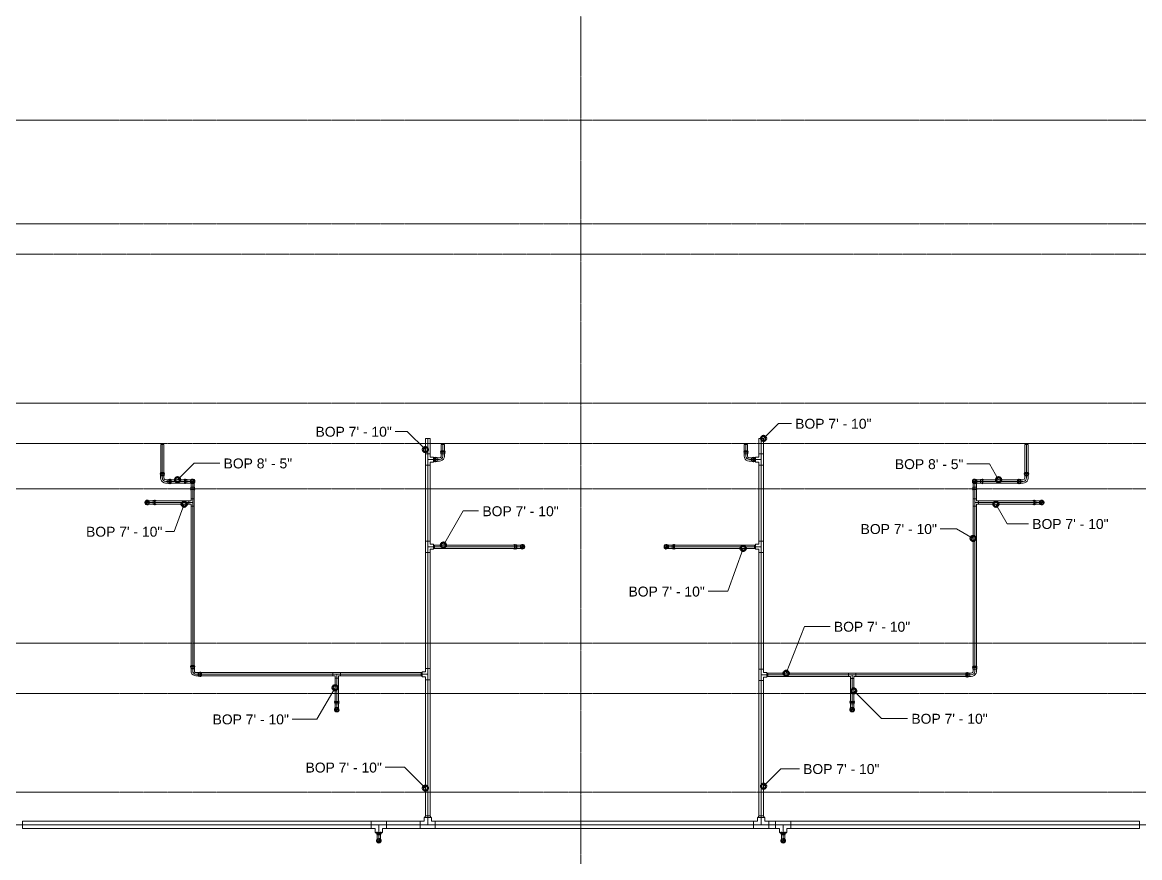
# Model space of a CAD drawing. Header units: inches. Extents: x -3679 to 241, y -496 to 1784.
# Drawn here: x -1233 to -791, y 313 to 643.7 of the extents above; entities that cross this region are included whole.
import ezdxf

# ---------------------------------------------------------------- set-up
doc = ezdxf.new("R2010")
doc.units = ezdxf.units.IN
doc.header["$MEASUREMENT"] = 0
doc.linetypes.add('Grid Line', pattern=[0.875, 0.5, -0.125, 0.125, -0.125])
for name, color, linetype, lineweight in [('G-ANNO-DIMS', 251, 'Continuous', 9), ('P-PIPE', 1, 'Continuous', 9), ('P-PIPE-CNTR', 1, 'Continuous', 9), ('S-GRID', 8, 'Continuous', 9)]:
    doc.layers.add(name, color=color, linetype=linetype, lineweight=lineweight)
doc.styles.add('Arial', font='arial.ttf', dxfattribs={"height": 3.934132})

# ---------------------------------------------------------------- blocks, each defined once
blk = doc.blocks.new('Victaulic-VicPress316-Elbow 90-45deg Style P568_P571 - Standard-V1-FOURTH LEVEL')
at = {"layer": 'P-PIPE'}
for p, q in [((-3.18, 0.77), (-3.52, 0.77)), ((-3.52, 0.77), (-3.52, -0.77)), ((-3.52, -0.77), (-3.52, 0.77)), ((-2.22, 0.66), (-3.52, 0.66)), ((-3.52, -0.66), (-3.52, 0.66)), ((-3.52, 0.66), (-3.52, -0.66)), ((-3.18, -0.77), (-3.18, 0.77)), ((-3.18, 0.77), (-3.18, -0.77)), ((-2.44, 0.77), (-2.89, 0.77)), ((-2.89, -0.77), (-2.89, 0.77)), ((-2.89, 0.77), (-2.89, -0.77)), ((-1.39, 0.66), (-2.33, 0.66)), ((-2.33, 0), (-2.33, 0.66)), ((-2.33, 0.66), (-2.33, 0)), ((-2.22, -0.66), (-2.22, 0.66)), ((-2.22, 0.66), (-2.22, -0.66)), ((-0.77, 3.52), (-0.77, 3.18)), ((0.77, 3.52), (-0.77, 3.52)), ((-0.77, 3.52), (0.77, 3.52)), ((-0.77, 3.18), (0.77, 3.18)), ((0.77, 3.18), (-0.77, 3.18)), ((-0.77, 2.89), (-0.77, 2.44)), ((-0.77, 2.89), (0.77, 2.89)), ((0.77, 2.89), (-0.77, 2.89)), ((-0.66, 3.52), (-0.66, 2.22)), ((-0.66, 3.52), (0.66, 3.52)), ((0.66, 3.52), (-0.66, 3.52)), ((-0.66, 2.33), (-0.66, 1.39)), ((0, 2.33), (-0.66, 2.33)), ((-0.66, 2.33), (0, 2.33)), ((-0.66, 2.22), (0.66, 2.22)), ((0.66, 2.22), (-0.66, 2.22)), ((0, 2.33), (0.66, 2.33)), ((0.66, 2.33), (0, 2.33)), ((0, 1.39), (0, 2.33)), ((0.66, 2.22), (0.66, 3.52)), ((0.66, 1.39), (0.66, 2.33)), ((0.77, 3.18), (0.77, 3.52)), ((0.77, 2.44), (0.77, 2.89)), ((-3.52, -0.66), (-2.22, -0.66)), ((-3.52, -0.77), (-3.18, -0.77)), ((-2.89, -0.77), (-2.44, -0.77)), ((-2.33, 0), (-2.33, -0.66)), ((-2.33, -0.66), (-2.33, 0)), ((-1.39, 0), (-2.33, 0)), ((-2.33, -0.66), (-1.39, -0.66))]:
    blk.add_line(p, q, dxfattribs=at)
at = {"layer": 'P-PIPE', "flags": 128}
for points in [[(-3.18, 0.77), (-3.11, 0.89), (-2.98, 0.9), (-2.89, 0.79), (-2.89, 0.77)], [(-3.18, 0.77), (-3.18, 0.67), (-3.18, 0.42), (-3.18, 0.07), (-3.18, -0.3), (-3.18, -0.6), (-3.18, -0.75), (-3.18, -0.77)], [(-3.18, -0.77), (-3.18, -0.67), (-3.18, -0.42), (-3.18, -0.07), (-3.18, 0.3), (-3.18, 0.6), (-3.18, 0.75), (-3.18, 0.77)], [(-2.89, -0.77), (-2.89, -0.67), (-2.89, -0.42), (-2.89, -0.07), (-2.89, 0.3), (-2.89, 0.6), (-2.89, 0.75), (-2.89, 0.77)], [(-2.89, 0.77), (-2.89, 0.67), (-2.89, 0.42), (-2.89, 0.07), (-2.89, -0.3), (-2.89, -0.6), (-2.89, -0.75), (-2.89, -0.77)], [(-2.44, 0.77), (-2.24, 0.68), (-2.22, 0.66)], [(-0.66, 1.39), (-0.75, 1.04), (-1, 0.77), (-1.35, 0.66), (-1.39, 0.66)], [(-1.39, -0.66), (-0.78, -0.56), (-0.23, -0.29), (0.22, 0.13), (0.53, 0.67), (0.65, 1.27), (0.66, 1.39)], [(-0.77, 2.89), (-0.89, 2.96), (-0.9, 3.1), (-0.79, 3.18), (-0.77, 3.18)], [(0.77, 3.18), (0.67, 3.18), (0.42, 3.18), (0.07, 3.18), (-0.3, 3.18), (-0.6, 3.18), (-0.75, 3.18), (-0.77, 3.18)], [(-0.77, 3.18), (-0.67, 3.18), (-0.42, 3.18), (-0.07, 3.18), (0.3, 3.18), (0.6, 3.18), (0.75, 3.18), (0.77, 3.18)], [(-0.77, 2.89), (-0.67, 2.89), (-0.42, 2.89), (-0.07, 2.89), (0.3, 2.89), (0.6, 2.89), (0.75, 2.89), (0.77, 2.89)], [(0.77, 2.89), (0.67, 2.89), (0.42, 2.89), (0.07, 2.89), (-0.3, 2.89), (-0.6, 2.89), (-0.75, 2.89), (-0.77, 2.89)], [(-0.66, 2.22), (-0.77, 2.41), (-0.77, 2.44)], [(0.77, 2.44), (0.68, 2.24), (0.66, 2.22)], [(0.77, 3.18), (0.89, 3.11), (0.9, 2.98), (0.79, 2.89), (0.77, 2.89)], [(-2.89, -0.77), (-2.96, -0.89), (-3.1, -0.9), (-3.18, -0.79), (-3.18, -0.77)], [(-2.22, -0.66), (-2.41, -0.77), (-2.44, -0.77)]]:
    blk.add_lwpolyline(points, dxfattribs=at)
at = {"layer": 'P-PIPE'}
blk.add_arc((-1.39, 1.39), 1.39, 270, 0, dxfattribs=at)
blk = doc.blocks.new('Victaulic-VicPress316-Elbow 90-45deg Style P568_P571 - Standard-523083-FOURTH LEVEL')
at = {"layer": 'P-PIPE'}
for p, q in [((-3064.18, 1028.04), (-3064.52, 1028.04)), ((-3063.22, 1027.94), (-3064.52, 1027.94)), ((-3064.52, 1027.28), (-3064.52, 1027.28)), ((-3064.52, 1027.28), (-3064.52, 1027.28)), ((-3064.52, 1027.28), (-3064.52, 1027.28)), ((-3064.52, 1027.28), (-3064.52, 1027.28)), ((-3064.52, 1026.62), (-3063.22, 1026.62)), ((-3064.52, 1026.51), (-3064.18, 1026.51)), ((-3064.18, 1027.28), (-3064.18, 1027.28)), ((-3064.18, 1027.28), (-3064.18, 1027.28)), ((-3063.44, 1028.04), (-3063.89, 1028.04)), ((-3063.89, 1027.28), (-3063.89, 1027.28)), ((-3063.89, 1027.28), (-3063.89, 1027.28)), ((-3063.89, 1026.51), (-3063.44, 1026.51)), ((-3062.39, 1027.94), (-3063.33, 1027.94)), ((-3063.33, 1027.94), (-3063.33, 1027.28)), ((-3063.33, 1027.28), (-3063.33, 1027.94)), ((-3063.33, 1027.28), (-3063.33, 1026.62)), ((-3063.33, 1026.62), (-3063.33, 1027.28)), ((-3062.39, 1027.28), (-3063.33, 1027.28)), ((-3063.33, 1026.62), (-3062.39, 1026.62)), ((-3063.22, 1027.28), (-3063.22, 1027.28)), ((-3063.22, 1027.28), (-3063.22, 1027.28)), ((-3062.39, 1027.28), (-3061, 1027.28)), ((-3061, 1027.28), (-3061, 1027.28))]:
    blk.add_line(p, q, dxfattribs=at)
at = {"layer": 'P-PIPE', "flags": 128}
for points in [[(-3064.18, 1028.04), (-3064.11, 1028.17), (-3063.98, 1028.18), (-3063.89, 1028.07), (-3063.89, 1028.04)], [(-3064.18, 1028.04), (-3064.18, 1027.95), (-3064.18, 1027.7), (-3064.18, 1027.34), (-3064.18, 1027.28)], [(-3064.18, 1027.28), (-3064.18, 1027.64), (-3064.18, 1027.92), (-3064.18, 1028.04), (-3064.18, 1028.04)], [(-3064.18, 1026.51), (-3064.18, 1026.6), (-3064.18, 1026.86), (-3064.18, 1027.21), (-3064.18, 1027.28)], [(-3064.18, 1027.28), (-3064.18, 1026.91), (-3064.18, 1026.64), (-3064.18, 1026.51), (-3064.18, 1026.51)], [(-3063.89, 1026.51), (-3063.96, 1026.39), (-3064.1, 1026.38), (-3064.18, 1026.49), (-3064.18, 1026.51)], [(-3063.89, 1028.04), (-3063.89, 1027.95), (-3063.89, 1027.7), (-3063.89, 1027.34), (-3063.89, 1027.28)], [(-3063.89, 1027.28), (-3063.89, 1027.64), (-3063.89, 1027.92), (-3063.89, 1028.04), (-3063.89, 1028.04)], [(-3063.89, 1026.51), (-3063.89, 1026.6), (-3063.89, 1026.86), (-3063.89, 1027.21), (-3063.89, 1027.28)], [(-3063.89, 1027.28), (-3063.89, 1026.91), (-3063.89, 1026.64), (-3063.89, 1026.51), (-3063.89, 1026.51)], [(-3063.44, 1028.04), (-3063.24, 1027.96), (-3063.22, 1027.94)], [(-3063.22, 1026.62), (-3063.41, 1026.51), (-3063.44, 1026.51)], [(-3061, 1027.94), (-3061.09, 1027.94), (-3061.36, 1027.94), (-3061.76, 1027.94), (-3062.25, 1027.94), (-3062.39, 1027.94)], [(-3062.39, 1026.62), (-3061.89, 1026.62), (-3061.46, 1026.62), (-3061.15, 1026.62), (-3061.01, 1026.62), (-3061, 1026.62)], [(-3060.09, 1027.28), (-3060.18, 1027.68), (-3060.44, 1028), (-3060.81, 1028.17), (-3061.22, 1028.16), (-3061.58, 1027.98), (-3061.83, 1027.65), (-3061.91, 1027.28)], [(-3061.91, 1027.28), (-3061.82, 1026.88), (-3061.56, 1026.56), (-3061.19, 1026.39), (-3060.78, 1026.39), (-3060.42, 1026.58), (-3060.17, 1026.91), (-3060.09, 1027.28)], [(-3060.23, 1027.28), (-3060.33, 1027.64), (-3060.58, 1027.92), (-3060.93, 1028.04), (-3061.3, 1027.98), (-3061.6, 1027.75), (-3061.75, 1027.41), (-3061.77, 1027.28)], [(-3061.77, 1027.28), (-3061.67, 1026.91), (-3061.42, 1026.64), (-3061.07, 1026.51), (-3060.7, 1026.57), (-3060.4, 1026.8), (-3060.25, 1027.15), (-3060.23, 1027.28)]]:
    blk.add_lwpolyline(points, dxfattribs=at)
at = {"layer": 'P-PIPE'}
for radius, start, end in [(0.767, 0, 180), (0.766, 0, 180), (0.766, 0, 180), (0.766, 180, 0), (0.767, 180, 0), (0.767, 180, 0), (0.657, 0, 180), (0.657, 0, 180), (0.657, 90, 180), (0.658, 180, 0), (0.658, 180, 0), (0.657, 180, 270), (0.658, 0, 90), (0.658, 270, 0)]:
    blk.add_arc((-3061, 1027.28), radius, start, end, dxfattribs=at)
blk = doc.blocks.new('Victaulic-VicPress316-Elbow 90-45deg Style P568_P571 - Standard-V2-FOURTH LEVEL')
at = {"layer": 'P-PIPE'}
for p, q in [((-3203.81, 730.05), (-3203.81, 729.6)), ((-3203.7, 731.1), (-3203.7, 730.16)), ((-3203.7, 730.27), (-3203.7, 728.97)), ((-3203.05, 730.16), (-3203.7, 730.16)), ((-3203.7, 730.16), (-3203.05, 730.16)), ((-3203.05, 732.49), (-3203.05, 732.49)), ((-3203.05, 732.49), (-3203.05, 731.1)), ((-3203.05, 731.1), (-3203.05, 730.16)), ((-3203.05, 730.27), (-3203.05, 730.27)), ((-3203.05, 730.27), (-3203.05, 730.27)), ((-3202.39, 730.16), (-3203.05, 730.16)), ((-3203.05, 730.16), (-3202.39, 730.16)), ((-3203.05, 729.6), (-3203.05, 729.6)), ((-3203.05, 729.6), (-3203.05, 729.6)), ((-3202.39, 730.16), (-3202.39, 731.1)), ((-3202.39, 728.97), (-3202.39, 730.27)), ((-3202.28, 729.6), (-3202.28, 730.05)), ((-3203.81, 729.31), (-3203.81, 728.97)), ((-3203.05, 729.31), (-3203.05, 729.31)), ((-3203.05, 729.31), (-3203.05, 729.31)), ((-3203.05, 728.97), (-3203.05, 728.97)), ((-3203.05, 728.97), (-3203.05, 728.97)), ((-3203.05, 728.97), (-3203.05, 728.97)), ((-3203.05, 728.97), (-3203.05, 728.97)), ((-3202.28, 728.97), (-3202.28, 729.31))]:
    blk.add_line(p, q, dxfattribs=at)
at = {"layer": 'P-PIPE', "flags": 128}
for points in [[(-3203.05, 733.4), (-3203.45, 733.31), (-3203.76, 733.05), (-3203.94, 732.68), (-3203.93, 732.27), (-3203.75, 731.91), (-3203.42, 731.66), (-3203.05, 731.58)], [(-3203.81, 729.31), (-3203.93, 729.38), (-3203.94, 729.51), (-3203.83, 729.6), (-3203.81, 729.6)], [(-3203.05, 733.26), (-3203.41, 733.16), (-3203.69, 732.91), (-3203.81, 732.56), (-3203.75, 732.19), (-3203.52, 731.89), (-3203.18, 731.74), (-3203.05, 731.72)], [(-3203.81, 730.05), (-3203.72, 730.25), (-3203.7, 730.27)], [(-3203.81, 729.6), (-3203.72, 729.6), (-3203.47, 729.6), (-3203.11, 729.6), (-3203.05, 729.6)], [(-3203.05, 729.6), (-3203.41, 729.6), (-3203.69, 729.6), (-3203.81, 729.6), (-3203.81, 729.6)], [(-3203.7, 732.49), (-3203.7, 732.4), (-3203.7, 732.13), (-3203.7, 731.73), (-3203.7, 731.24), (-3203.7, 731.1)], [(-3203.05, 731.58), (-3202.65, 731.67), (-3202.33, 731.93), (-3202.15, 732.3), (-3202.16, 732.71), (-3202.35, 733.07), (-3202.67, 733.32), (-3203.05, 733.4)], [(-3203.05, 731.72), (-3202.68, 731.82), (-3202.41, 732.07), (-3202.28, 732.42), (-3202.34, 732.79), (-3202.57, 733.09), (-3202.91, 733.24), (-3203.05, 733.26)], [(-3202.28, 729.6), (-3202.37, 729.6), (-3202.62, 729.6), (-3202.98, 729.6), (-3203.05, 729.6)], [(-3203.05, 729.6), (-3202.68, 729.6), (-3202.41, 729.6), (-3202.28, 729.6), (-3202.28, 729.6)], [(-3202.39, 731.1), (-3202.39, 731.6), (-3202.39, 732.03), (-3202.39, 732.34), (-3202.39, 732.48), (-3202.39, 732.49)], [(-3202.39, 730.27), (-3202.28, 730.08), (-3202.28, 730.05)], [(-3202.28, 729.6), (-3202.16, 729.53), (-3202.15, 729.39), (-3202.26, 729.31), (-3202.28, 729.31)], [(-3203.81, 729.31), (-3203.72, 729.31), (-3203.47, 729.31), (-3203.11, 729.31), (-3203.05, 729.31)], [(-3203.05, 729.31), (-3203.41, 729.31), (-3203.69, 729.31), (-3203.81, 729.31), (-3203.81, 729.31)], [(-3202.28, 729.31), (-3202.37, 729.31), (-3202.62, 729.31), (-3202.98, 729.31), (-3203.05, 729.31)], [(-3203.05, 729.31), (-3202.68, 729.31), (-3202.41, 729.31), (-3202.28, 729.31), (-3202.28, 729.31)]]:
    blk.add_lwpolyline(points, dxfattribs=at)
at = {"layer": 'P-PIPE'}
for radius, start, end in [(0.767, 90, 270), (0.767, 90, 270), (0.767, 90, 270), (0.658, 90, 270), (0.658, 90, 270), (0.658, 90, 180), (0.658, 180, 270), (0.766, 270, 90), (0.766, 270, 90), (0.766, 270, 90), (0.658, 270, 90), (0.657, 270, 90), (0.658, 0, 90), (0.658, 270, 0)]:
    blk.add_arc((-3203.05, 732.49), radius, start, end, dxfattribs=at)
blk = doc.blocks.new('Victaulic-VicPress316-Elbow 90-45deg Style P568_P571 - Standard-V9-FOURTH LEVEL')
at = {"layer": 'P-PIPE'}
for p, q in [((-3.18, 0.77), (-3.52, 0.77)), ((-3.52, 0.77), (-3.52, -0.77)), ((-3.52, -0.77), (-3.52, 0.77)), ((-2.22, 0.66), (-3.52, 0.66)), ((-3.52, -0.66), (-3.52, 0.66)), ((-3.52, 0.66), (-3.52, -0.66)), ((-3.18, -0.77), (-3.18, 0.77)), ((-3.18, 0.77), (-3.18, -0.77)), ((-2.44, 0.77), (-2.89, 0.77)), ((-2.89, -0.77), (-2.89, 0.77)), ((-2.89, 0.77), (-2.89, -0.77)), ((-1.39, 0.66), (-2.33, 0.66)), ((-2.33, 0), (-2.33, 0.66)), ((-2.33, 0.66), (-2.33, 0)), ((-2.33, 0), (-2.33, -0.66)), ((-2.33, -0.66), (-2.33, 0)), ((-1.39, 0), (-2.33, 0)), ((-2.22, -0.66), (-2.22, 0.66)), ((-2.22, 0.66), (-2.22, -0.66)), ((-3.52, -0.66), (-2.22, -0.66)), ((-3.52, -0.77), (-3.18, -0.77)), ((-2.89, -0.77), (-2.44, -0.77)), ((-2.33, -0.66), (-1.39, -0.66)), ((-0.77, -2.44), (-0.77, -2.89)), ((0.77, -2.89), (-0.77, -2.89)), ((-0.77, -2.89), (0.77, -2.89)), ((-0.77, -3.18), (-0.77, -3.52)), ((0.77, -3.18), (-0.77, -3.18)), ((-0.77, -3.18), (0.77, -3.18)), ((-0.77, -3.52), (0.77, -3.52)), ((0.77, -3.52), (-0.77, -3.52)), ((-0.66, -1.39), (-0.66, -2.33)), ((-0.66, -2.22), (-0.66, -3.52)), ((0.66, -2.22), (-0.66, -2.22)), ((-0.66, -2.22), (0.66, -2.22)), ((0, -2.33), (-0.66, -2.33)), ((-0.66, -2.33), (0, -2.33)), ((0.66, -3.52), (-0.66, -3.52)), ((-0.66, -3.52), (0.66, -3.52)), ((0, -1.39), (0, -2.33)), ((0, -2.33), (0.66, -2.33)), ((0.66, -2.33), (0, -2.33)), ((0.66, -2.33), (0.66, -1.39)), ((0.66, -3.52), (0.66, -2.22)), ((0.77, -2.89), (0.77, -2.44)), ((0.77, -3.52), (0.77, -3.18))]:
    blk.add_line(p, q, dxfattribs=at)
at = {"layer": 'P-PIPE', "flags": 128}
for points in [[(-3.18, 0.77), (-3.11, 0.89), (-2.98, 0.9), (-2.89, 0.79), (-2.89, 0.77)], [(-3.18, 0.77), (-3.18, 0.67), (-3.18, 0.42), (-3.18, 0.07), (-3.18, -0.3), (-3.18, -0.6), (-3.18, -0.75), (-3.18, -0.77)], [(-3.18, -0.77), (-3.18, -0.67), (-3.18, -0.42), (-3.18, -0.07), (-3.18, 0.3), (-3.18, 0.6), (-3.18, 0.75), (-3.18, 0.77)], [(-2.89, -0.77), (-2.89, -0.67), (-2.89, -0.42), (-2.89, -0.07), (-2.89, 0.3), (-2.89, 0.6), (-2.89, 0.75), (-2.89, 0.77)], [(-2.89, 0.77), (-2.89, 0.67), (-2.89, 0.42), (-2.89, 0.07), (-2.89, -0.3), (-2.89, -0.6), (-2.89, -0.75), (-2.89, -0.77)], [(-2.44, 0.77), (-2.24, 0.68), (-2.22, 0.66)], [(0.66, -1.39), (0.56, -0.78), (0.29, -0.23), (-0.13, 0.22), (-0.67, 0.53), (-1.27, 0.65), (-1.39, 0.66)], [(-2.89, -0.77), (-2.96, -0.89), (-3.1, -0.9), (-3.18, -0.79), (-3.18, -0.77)], [(-2.22, -0.66), (-2.41, -0.77), (-2.44, -0.77)], [(-1.39, -0.66), (-1.04, -0.75), (-0.77, -1), (-0.66, -1.35), (-0.66, -1.39)], [(-0.77, -3.18), (-0.89, -3.11), (-0.9, -2.98), (-0.79, -2.89), (-0.77, -2.89)], [(-0.77, -2.44), (-0.68, -2.24), (-0.66, -2.22)], [(0.77, -2.89), (0.67, -2.89), (0.42, -2.89), (0.07, -2.89), (-0.3, -2.89), (-0.6, -2.89), (-0.75, -2.89), (-0.77, -2.89)], [(-0.77, -2.89), (-0.67, -2.89), (-0.42, -2.89), (-0.07, -2.89), (0.3, -2.89), (0.6, -2.89), (0.75, -2.89), (0.77, -2.89)], [(-0.77, -3.18), (-0.67, -3.18), (-0.42, -3.18), (-0.07, -3.18), (0.3, -3.18), (0.6, -3.18), (0.75, -3.18), (0.77, -3.18)], [(0.77, -3.18), (0.67, -3.18), (0.42, -3.18), (0.07, -3.18), (-0.3, -3.18), (-0.6, -3.18), (-0.75, -3.18), (-0.77, -3.18)], [(0.66, -2.22), (0.77, -2.41), (0.77, -2.44)], [(0.77, -2.89), (0.89, -2.96), (0.9, -3.1), (0.79, -3.18), (0.77, -3.18)]]:
    blk.add_lwpolyline(points, dxfattribs=at)
at = {"layer": 'P-PIPE'}
blk.add_arc((-1.39, -1.39), 1.39, 360, 90, dxfattribs=at)

msp = doc.modelspace()

# ---------------------------------------------------------------- linework, layer by layer
at = {"layer": 'G-ANNO-DIMS'}
for p, q in [((-939.79, 479), (-933.86, 484.92)), ((-933.86, 484.92), (-928.77, 484.92)), ((-1080.75, 481.76), (-1085.57, 481.76)), ((-1073.58, 474.59), (-1080.75, 481.76)), ((-1171.59, 462.66), (-1165.04, 469.21)), ((-1165.04, 469.21), (-1154.9, 469.21)), ((-850.42, 468.93), (-859.42, 468.93)), ((-846.8, 462.66), (-850.42, 468.93)), ((-1169, 452.98), (-1172.98, 442.18)), ((-847.86, 452.98), (-843.39, 445.24)), ((-1066.43, 436.79), (-1058.64, 450.29)), ((-1058.64, 450.29), (-1052.51, 450.29)), ((-1172.98, 442.18), (-1176.35, 442.18)), ((-863.45, 443.24), (-869.93, 443.24)), ((-856.9, 439.46), (-863.45, 443.24)), ((-843.39, 445.24), (-834.98, 445.24)), ((-947.85, 435.48), (-953.89, 418.5)), ((-953.89, 418.5), (-961.75, 418.5)), ((-930.83, 386.06), (-923.54, 404.56)), ((-923.54, 404.56), (-913.46, 404.56)), ((-1109.28, 380.31), (-1116.46, 367.88)), ((-904.08, 379.03), (-893.18, 368.13)), ((-1116.46, 367.88), (-1126.29, 367.88)), ((-893.18, 368.13), (-882.8, 368.13)), ((-1081.8, 348.81), (-1089.51, 348.81)), ((-1073.58, 340.58), (-1081.8, 348.81)), ((-939.79, 341.31), (-932.88, 348.22)), ((-932.88, 348.22), (-925.62, 348.22))]:
    msp.add_line(p, q, dxfattribs=at)
at = {"layer": 'G-ANNO-DIMS', "lineweight": 50}
for centre in [(-939.79, 479), (-1073.58, 474.59), (-1171.59, 462.66), (-846.8, 462.66), (-1169, 452.98), (-847.86, 452.98), (-1066.43, 436.79), (-856.9, 439.46), (-947.85, 435.48), (-930.83, 386.06), (-1109.28, 380.31), (-904.08, 379.03), (-1073.58, 340.58), (-939.79, 341.31)]:
    msp.add_circle(centre, 1, dxfattribs=at)
at = {"layer": 'P-PIPE'}
for p, q in [((-1073.58, 479), (-1073.58, 472.88)), ((-1071.67, 479), (-1073.58, 479)), ((-1071.67, 472.88), (-1071.67, 479)), ((-941.69, 479), (-941.69, 472.88)), ((-939.79, 479), (-941.69, 479)), ((-939.79, 472.88), (-939.79, 479)), ((-1178.28, 476.64), (-1178.28, 464.33)), ((-1176.97, 476.64), (-1178.28, 476.64)), ((-1176.97, 464.33), (-1176.97, 476.64)), ((-1067.28, 476.64), (-1067.28, 472.97)), ((-1065.97, 476.64), (-1067.28, 476.64)), ((-1065.97, 472.97), (-1067.28, 472.97)), ((-1065.97, 472.97), (-1065.97, 476.64)), ((-947.39, 476.64), (-947.39, 472.97)), ((-946.08, 476.64), (-947.39, 476.64)), ((-946.08, 472.97), (-947.39, 472.97)), ((-946.08, 472.97), (-946.08, 476.64)), ((-836.39, 476.64), (-836.39, 464.33)), ((-835.08, 476.64), (-836.39, 476.64)), ((-835.08, 464.33), (-835.08, 476.64)), ((-1073.58, 472.88), (-1073.58, 468.39)), ((-1071.67, 472.88), (-1073.58, 472.88)), ((-1073.58, 472.88), (-1071.67, 472.88)), ((-1071.67, 472.88), (-1073.58, 472.88)), ((-1071.67, 471.59), (-1071.67, 472.88)), ((-1070.38, 471.59), (-1071.67, 471.59)), ((-1071.67, 468.39), (-1071.67, 469.68)), ((-1071.67, 469.68), (-1070.38, 469.68)), ((-1070.38, 471.59), (-1070.38, 469.68)), ((-1070.38, 469.68), (-1070.38, 471.59)), ((-1069.97, 471.2), (-1070.38, 471.45)), ((-1070.38, 469.82), (-1069.97, 470.07)), ((-1068.95, 471.29), (-1069.97, 471.29)), ((-1069.97, 469.98), (-1069.97, 471.29)), ((-1069.97, 469.98), (-1068.95, 469.98)), ((-1068.95, 469.98), (-1068.95, 471.29)), ((-943.39, 471.29), (-944.41, 471.29)), ((-944.41, 469.98), (-944.41, 471.29)), ((-944.41, 469.98), (-943.39, 469.98)), ((-942.98, 471.45), (-943.39, 471.2)), ((-943.39, 469.98), (-943.39, 471.29)), ((-943.39, 470.07), (-942.98, 469.82)), ((-941.69, 471.59), (-942.98, 471.59)), ((-942.98, 471.59), (-942.98, 469.68)), ((-942.98, 469.68), (-942.98, 471.59)), ((-942.98, 469.68), (-941.69, 469.68)), ((-939.79, 472.88), (-941.69, 472.88)), ((-941.69, 472.88), (-941.69, 471.59)), ((-941.69, 472.88), (-939.78, 472.88)), ((-939.78, 472.88), (-941.69, 472.88)), ((-941.69, 469.68), (-941.69, 468.39)), ((-939.78, 468.39), (-939.78, 472.88)), ((-1176.97, 464.33), (-1178.28, 464.33)), ((-1071.67, 468.39), (-1073.58, 468.39)), ((-1073.58, 468.39), (-1071.67, 468.39)), ((-1073.58, 468.39), (-1073.58, 438.38)), ((-1071.67, 468.39), (-1073.58, 468.39)), ((-1071.67, 438.38), (-1071.67, 468.39)), ((-941.69, 468.39), (-939.78, 468.39)), ((-939.78, 468.39), (-941.69, 468.39)), ((-941.69, 468.39), (-941.69, 438.38)), ((-939.79, 468.39), (-941.69, 468.39)), ((-939.79, 438.38), (-939.79, 468.39)), ((-835.08, 464.33), (-836.39, 464.33)), ((-1167.95, 462.66), (-1175.3, 462.66)), ((-1175.3, 461.35), (-1175.3, 462.66)), ((-1175.3, 461.35), (-1167.95, 461.35)), ((-1167.95, 461.35), (-1167.95, 462.66)), ((-838.07, 462.66), (-853.91, 462.66)), ((-853.91, 462.66), (-853.91, 461.35)), ((-853.91, 461.35), (-838.07, 461.35)), ((-838.07, 462.66), (-838.07, 461.35)), ((-1166.28, 459.67), (-1166.28, 455.13)), ((-1166.28, 459.67), (-1164.97, 459.67)), ((-1164.97, 455.13), (-1164.97, 459.67)), ((-856.9, 459.67), (-856.9, 455.13)), ((-856.9, 459.67), (-855.58, 459.67)), ((-855.58, 455.13), (-855.58, 459.67)), ((-1167.12, 454.29), (-1181.3, 454.29)), ((-1181.3, 452.98), (-1181.3, 454.29)), ((-1181.3, 452.98), (-1167.12, 452.98)), ((-1167.12, 452.98), (-1167.12, 454.29)), ((-1166.28, 454.29), (-1167.12, 454.29)), ((-1167.12, 454.29), (-1167.12, 452.98)), ((-1167.12, 452.98), (-1167.12, 454.29)), ((-1167.12, 452.98), (-1166.28, 452.98)), ((-1166.28, 455.13), (-1164.97, 455.13)), ((-1166.28, 455.13), (-1166.28, 454.29)), ((-1166.28, 455.13), (-1164.97, 455.13)), ((-1164.97, 455.13), (-1166.28, 455.13)), ((-1166.28, 452.98), (-1166.28, 452.14)), ((-1166.28, 452.14), (-1164.97, 452.14)), ((-1164.97, 452.14), (-1166.28, 452.14)), ((-1166.28, 452.14), (-1166.28, 387.97)), ((-1164.97, 452.14), (-1166.28, 452.14)), ((-1164.97, 452.14), (-1164.97, 455.13)), ((-1164.97, 387.97), (-1164.97, 452.14)), ((-856.9, 455.13), (-855.58, 455.13)), ((-856.9, 455.13), (-856.9, 452.14)), ((-855.58, 455.13), (-856.9, 455.13)), ((-856.9, 455.13), (-855.58, 455.13)), ((-855.58, 452.14), (-856.9, 452.14)), ((-856.9, 452.14), (-855.58, 452.14)), ((-856.9, 452.14), (-856.9, 387.73)), ((-855.58, 452.14), (-856.9, 452.14)), ((-855.58, 454.29), (-855.58, 455.13)), ((-854.75, 454.29), (-855.58, 454.29)), ((-855.58, 452.14), (-855.58, 452.98)), ((-855.58, 452.98), (-854.75, 452.98)), ((-855.58, 387.73), (-855.58, 452.14)), ((-832.07, 454.29), (-854.75, 454.29)), ((-854.75, 454.29), (-854.75, 452.98)), ((-854.75, 454.29), (-854.75, 452.98)), ((-854.75, 452.98), (-854.75, 454.29)), ((-854.75, 452.98), (-832.07, 452.98)), ((-832.07, 454.29), (-832.07, 452.98)), ((-1073.58, 438.38), (-1073.58, 433.89)), ((-1071.67, 438.38), (-1073.58, 438.38)), ((-1073.58, 438.38), (-1071.67, 438.38)), ((-1071.67, 438.38), (-1073.58, 438.38)), ((-1071.67, 437.09), (-1071.67, 438.38)), ((-941.69, 438.38), (-941.69, 437.09)), ((-941.69, 438.38), (-939.78, 438.38)), ((-939.78, 438.38), (-941.69, 438.38)), ((-939.79, 438.38), (-941.69, 438.38)), ((-939.78, 433.89), (-939.78, 438.38)), ((-1071.67, 433.89), (-1073.58, 433.89)), ((-1073.58, 433.89), (-1071.67, 433.89)), ((-1073.58, 433.89), (-1073.58, 387.88)), ((-1071.67, 433.89), (-1073.58, 433.89)), ((-1070.38, 437.09), (-1071.67, 437.09)), ((-1071.67, 433.89), (-1071.67, 435.18)), ((-1071.67, 435.18), (-1070.38, 435.18)), ((-1071.67, 387.88), (-1071.67, 433.89)), ((-1070.38, 437.09), (-1070.38, 435.18)), ((-1070.38, 435.18), (-1070.38, 437.09)), ((-1069.97, 436.7), (-1070.38, 436.95)), ((-1070.38, 435.32), (-1069.97, 435.57)), ((-1037.45, 436.79), (-1069.97, 436.79)), ((-1069.97, 436.79), (-1069.97, 435.48)), ((-1069.97, 435.48), (-1037.45, 435.48)), ((-1037.45, 436.79), (-1037.45, 435.48)), ((-943.39, 436.79), (-975.91, 436.79)), ((-975.91, 435.48), (-975.91, 436.79)), ((-975.91, 435.48), (-943.39, 435.48)), ((-942.98, 436.95), (-943.39, 436.7)), ((-943.39, 435.48), (-943.39, 436.79)), ((-943.39, 435.57), (-942.98, 435.32)), ((-941.69, 437.09), (-942.98, 437.09)), ((-942.98, 437.09), (-942.98, 435.18)), ((-942.98, 435.18), (-942.98, 437.09)), ((-942.98, 435.18), (-941.69, 435.18)), ((-941.69, 435.18), (-941.69, 433.89)), ((-941.69, 433.89), (-939.78, 433.89)), ((-939.78, 433.89), (-941.69, 433.89)), ((-941.69, 433.89), (-941.69, 387.65)), ((-939.79, 433.89), (-941.69, 433.89)), ((-939.79, 387.65), (-939.79, 433.89)), ((-1164.97, 387.97), (-1166.28, 387.97)), ((-1110.12, 386.29), (-1163.3, 386.29)), ((-1163.3, 384.98), (-1163.3, 386.29)), ((-1163.3, 384.98), (-1110.12, 384.98)), ((-1107.13, 386.29), (-1110.12, 386.29)), ((-1110.12, 384.98), (-1110.12, 386.29)), ((-1110.12, 386.29), (-1110.12, 384.98)), ((-1110.12, 384.98), (-1110.12, 386.29)), ((-1110.12, 384.98), (-1109.28, 384.98)), ((-1109.28, 384.98), (-1109.28, 384.14)), ((-1107.97, 384.98), (-1107.13, 384.98)), ((-1107.97, 384.14), (-1107.97, 384.98)), ((-1075.28, 386.29), (-1107.13, 386.29)), ((-1107.13, 384.98), (-1107.13, 386.29)), ((-1107.13, 384.98), (-1107.13, 386.29)), ((-1107.13, 386.29), (-1107.13, 384.98)), ((-1107.13, 384.98), (-1075.28, 384.98)), ((-1074.87, 386.45), (-1075.28, 386.2)), ((-1075.28, 384.98), (-1075.28, 386.29)), ((-1075.28, 385.07), (-1074.87, 384.82)), ((-1073.58, 386.59), (-1074.87, 386.59)), ((-1074.87, 386.59), (-1074.87, 384.68)), ((-1074.87, 384.68), (-1074.87, 386.59)), ((-1074.87, 384.68), (-1073.58, 384.68)), ((-1073.58, 387.88), (-1073.58, 386.59)), ((-1073.58, 387.88), (-1071.67, 387.88)), ((-1071.67, 387.88), (-1073.58, 387.88)), ((-1071.67, 387.88), (-1073.58, 387.88)), ((-1073.58, 384.68), (-1073.58, 383.39)), ((-1071.67, 383.39), (-1071.67, 387.88)), ((-941.69, 387.65), (-941.69, 383.16)), ((-939.78, 387.65), (-941.69, 387.65)), ((-941.69, 387.65), (-939.78, 387.65)), ((-939.79, 387.65), (-941.69, 387.65)), ((-939.78, 386.36), (-939.78, 387.65)), ((-938.49, 386.36), (-939.78, 386.36)), ((-938.49, 386.36), (-938.49, 384.45)), ((-938.49, 384.45), (-938.49, 386.36)), ((-938.08, 385.97), (-938.49, 386.22)), ((-938.49, 384.59), (-938.08, 384.84)), ((-906.23, 386.06), (-938.08, 386.06)), ((-938.08, 384.75), (-938.08, 386.06)), ((-938.08, 384.75), (-906.23, 384.75)), ((-903.24, 386.06), (-906.23, 386.06)), ((-906.23, 384.75), (-906.23, 386.06)), ((-906.23, 386.06), (-906.23, 384.75)), ((-906.23, 384.75), (-906.23, 386.06)), ((-906.23, 384.75), (-905.39, 384.75)), ((-905.39, 384.75), (-905.39, 383.91)), ((-904.08, 384.75), (-903.24, 384.75)), ((-904.08, 383.91), (-904.08, 384.75)), ((-858.57, 386.06), (-903.24, 386.06)), ((-903.24, 384.75), (-903.24, 386.06)), ((-903.24, 384.75), (-903.24, 386.06)), ((-903.24, 386.06), (-903.24, 384.75)), ((-903.24, 384.75), (-858.57, 384.75)), ((-858.57, 384.75), (-858.57, 386.06)), ((-855.58, 387.73), (-856.9, 387.73)), ((-1109.28, 384.14), (-1109.28, 373.97)), ((-1107.97, 384.14), (-1109.28, 384.14)), ((-1107.97, 384.14), (-1109.28, 384.14)), ((-1109.28, 384.14), (-1107.97, 384.14)), ((-1107.97, 373.97), (-1107.97, 384.14)), ((-1073.58, 383.39), (-1071.67, 383.39)), ((-1071.67, 383.39), (-1073.58, 383.39)), ((-1073.58, 383.39), (-1073.58, 329.65)), ((-1071.67, 383.39), (-1073.58, 383.39)), ((-1071.67, 329.65), (-1071.67, 383.39)), ((-939.78, 383.16), (-941.69, 383.16)), ((-941.69, 383.16), (-939.78, 383.16)), ((-941.69, 383.16), (-941.69, 329.65)), ((-939.79, 383.16), (-941.69, 383.16)), ((-939.79, 329.65), (-939.79, 383.16)), ((-939.78, 383.16), (-939.78, 384.45)), ((-939.78, 384.45), (-938.49, 384.45)), ((-905.39, 383.91), (-905.39, 373.97)), ((-904.08, 383.91), (-905.39, 383.91)), ((-904.08, 383.91), (-905.39, 383.91)), ((-905.39, 383.91), (-904.08, 383.91)), ((-904.08, 373.97), (-904.08, 383.91)), ((-1107.97, 373.97), (-1109.28, 373.97)), ((-904.08, 373.97), (-905.39, 373.97)), ((-1094.99, 327.44), (-1233.01, 327.44)), ((-1233.01, 327.44), (-1233.01, 324.56)), ((-1089.01, 327.44), (-1094.99, 327.44)), ((-1094.99, 324.56), (-1094.99, 327.44)), ((-1094.99, 327.44), (-1094.99, 324.56)), ((-1094.99, 327.44), (-1094.99, 324.56)), ((-1089.01, 324.56), (-1089.01, 327.44)), ((-1089.01, 327.44), (-1089.01, 324.56)), ((-1075.62, 327.44), (-1089.01, 327.44)), ((-1089.01, 327.44), (-1089.01, 324.56)), ((-1075.62, 327.44), (-1075.62, 324.56)), ((-1074.06, 327.44), (-1075.62, 327.44)), ((-1075.62, 327.44), (-1075.62, 324.56)), ((-1075.62, 324.56), (-1075.62, 327.44)), ((-1074.06, 328.99), (-1074.06, 327.44)), ((-1074.06, 328.99), (-1071.19, 328.99)), ((-1071.19, 328.99), (-1074.06, 328.99)), ((-1073.44, 329.65), (-1073.94, 328.99)), ((-1071.67, 329.65), (-1073.58, 329.65)), ((-1071.31, 328.99), (-1071.81, 329.65)), ((-1071.19, 327.44), (-1071.19, 328.99)), ((-1069.63, 327.44), (-1071.19, 327.44)), ((-1069.63, 327.44), (-1069.63, 324.56)), ((-1069.63, 324.56), (-1069.63, 327.44)), ((-943.73, 327.44), (-1069.63, 327.44)), ((-1069.63, 327.44), (-1069.63, 324.56)), ((-942.17, 327.44), (-943.73, 327.44)), ((-943.73, 327.44), (-943.73, 324.56)), ((-943.73, 324.56), (-943.73, 327.44)), ((-943.73, 327.44), (-943.73, 324.56)), ((-942.17, 328.99), (-942.17, 327.44)), ((-942.17, 328.99), (-939.3, 328.99)), ((-939.3, 328.99), (-942.17, 328.99)), ((-941.55, 329.65), (-942.05, 328.99)), ((-939.79, 329.65), (-941.69, 329.65)), ((-939.42, 328.99), (-939.92, 329.65)), ((-939.3, 327.44), (-939.3, 328.99)), ((-937.74, 327.44), (-939.3, 327.44)), ((-937.74, 327.44), (-937.74, 324.56)), ((-937.74, 324.56), (-937.74, 327.44)), ((-934.99, 327.44), (-937.74, 327.44)), ((-937.74, 327.44), (-937.74, 324.56)), ((-929.01, 327.44), (-934.99, 327.44)), ((-934.99, 324.56), (-934.99, 327.44)), ((-934.99, 327.44), (-934.99, 324.56)), ((-934.99, 327.44), (-934.99, 324.56)), ((-929.01, 324.56), (-929.01, 327.44)), ((-929.01, 327.44), (-929.01, 324.56)), ((-790.99, 327.44), (-929.01, 327.44)), ((-929.01, 327.44), (-929.01, 324.56)), ((-790.99, 327.44), (-790.99, 324.56)), ((-1233.01, 324.56), (-1094.99, 324.56)), ((-1094.99, 324.56), (-1093.44, 324.56)), ((-1093.44, 324.56), (-1093.44, 323.01)), ((-1093.44, 323.01), (-1090.56, 323.01)), ((-1090.56, 323.01), (-1093.44, 323.01)), ((-1093.31, 323.01), (-1092.56, 322.35)), ((-1091.44, 322.35), (-1090.69, 323.01)), ((-1090.56, 324.56), (-1089.01, 324.56)), ((-1090.56, 323.01), (-1090.56, 324.56)), ((-1089.01, 324.56), (-1075.62, 324.56)), ((-1075.62, 324.56), (-1069.63, 324.56)), ((-1069.63, 324.56), (-943.73, 324.56)), ((-943.73, 324.56), (-937.74, 324.56)), ((-937.74, 324.56), (-934.99, 324.56)), ((-934.99, 324.56), (-933.44, 324.56)), ((-933.44, 324.56), (-933.44, 323.01)), ((-933.44, 323.01), (-930.56, 323.01)), ((-930.56, 323.01), (-933.44, 323.01)), ((-933.31, 323.01), (-932.56, 322.35)), ((-931.44, 322.35), (-930.69, 323.01)), ((-930.56, 324.56), (-929.01, 324.56)), ((-930.56, 323.01), (-930.56, 324.56)), ((-929.01, 324.56), (-790.99, 324.56)), ((-1092.66, 322.35), (-1092.66, 322.07)), ((-1091.34, 322.35), (-1092.66, 322.35)), ((-1091.34, 322.07), (-1092.66, 322.07)), ((-1091.34, 322.07), (-1091.34, 322.35)), ((-932.66, 322.35), (-932.66, 322.07)), ((-931.34, 322.35), (-932.66, 322.35)), ((-931.34, 322.07), (-932.66, 322.07)), ((-931.34, 322.07), (-931.34, 322.35))]:
    msp.add_line(p, q, dxfattribs=at)
for centre, radius, start, end in [((-1165.62, 462), 0.658, 0, 180), ((-1165.62, 462), 0.658, 180, 0), ((-1165.62, 461.68), 0.329, 90, 270), ((-1165.62, 462.33), 0.329, 270, 90), ((-856.24, 462), 0.658, 0, 180), ((-856.24, 462), 0.658, 180, 0), ((-856.24, 461.68), 0.329, 90, 270), ((-856.24, 462.33), 0.329, 270, 90), ((-1183.62, 453.64), 0.658, 0, 180), ((-1183.62, 453.64), 0.658, 180, 0), ((-1183.62, 453.31), 0.329, 90, 270), ((-1183.62, 453.96), 0.329, 270, 90), ((-829.74, 453.64), 0.658, 0, 180), ((-829.74, 453.64), 0.658, 180, 0), ((-829.74, 453.31), 0.329, 90, 270), ((-829.74, 453.96), 0.329, 270, 90), ((-1035.12, 436.14), 0.658, 0, 180), ((-1035.12, 436.14), 0.658, 180, 0), ((-1035.12, 435.81), 0.329, 90, 270), ((-1035.12, 436.46), 0.329, 270, 90), ((-978.24, 436.14), 0.658, 0, 180), ((-978.24, 436.14), 0.658, 180, 0), ((-978.24, 435.81), 0.329, 90, 270), ((-978.24, 436.46), 0.329, 270, 90), ((-1108.62, 371.64), 0.658, 0, 180), ((-1108.62, 371.64), 0.658, 180, 0), ((-1108.62, 371.31), 0.329, 90, 270), ((-1108.62, 371.96), 0.329, 270, 90), ((-904.74, 371.64), 0.658, 0, 180), ((-904.74, 371.64), 0.658, 180, 0), ((-904.74, 371.31), 0.329, 90, 270), ((-904.74, 371.96), 0.329, 270, 90), ((-1092, 319.74), 0.658, 0, 180), ((-1092, 319.74), 0.658, 180, 0), ((-1092, 319.41), 0.329, 90, 270), ((-1092, 320.07), 0.329, 270, 90), ((-932, 319.74), 0.658, 0, 180), ((-932, 319.74), 0.658, 180, 0), ((-932, 319.41), 0.329, 90, 270), ((-932, 320.07), 0.329, 270, 90)]:
    msp.add_arc(centre, radius, start, end, dxfattribs=at)
at = {"layer": 'P-PIPE-CNTR'}
for p, q in [((-1072.62, 472.88), (-1072.62, 479)), ((-1072.62, 472.88), (-1072.62, 479)), ((-940.74, 472.88), (-940.74, 479)), ((-940.74, 472.88), (-940.74, 479)), ((-1177.63, 464.33), (-1177.63, 476.64)), ((-1177.63, 464.33), (-1177.63, 476.64)), ((-1066.63, 472.97), (-1066.63, 476.64)), ((-1066.63, 472.97), (-1066.63, 476.64)), ((-1066.63, 472.03), (-1066.63, 474.16)), ((-1066.63, 472.03), (-1066.63, 472.97)), ((-946.74, 472.97), (-946.74, 476.64)), ((-946.74, 472.97), (-946.74, 476.64)), ((-946.74, 472.97), (-946.74, 472.03)), ((-835.74, 464.33), (-835.74, 476.64)), ((-835.74, 464.33), (-835.74, 476.64)), ((-1072.62, 472.88), (-1072.62, 468.39)), ((-1070.38, 470.64), (-1072.62, 470.64)), ((-1070.38, 470.64), (-1069.97, 470.64)), ((-1069.97, 470.64), (-1068.95, 470.64)), ((-1069.97, 470.64), (-1068.95, 470.64)), ((-1068.95, 470.64), (-1068.02, 470.64)), ((-945.34, 470.64), (-944.41, 470.64)), ((-945.34, 470.64), (-943.22, 470.64)), ((-944.41, 470.64), (-943.39, 470.64)), ((-944.41, 470.64), (-943.39, 470.64)), ((-942.98, 470.64), (-943.39, 470.64)), ((-942.98, 470.64), (-940.74, 470.64)), ((-940.74, 472.88), (-940.74, 468.39)), ((-1177.63, 464.33), (-1177.63, 463.4)), ((-1072.62, 438.38), (-1072.62, 468.39)), ((-1072.62, 438.38), (-1072.62, 468.39)), ((-940.74, 438.38), (-940.74, 468.39)), ((-940.74, 438.38), (-940.74, 468.39)), ((-835.74, 464.33), (-835.74, 463.4)), ((-1176.23, 462), (-1175.3, 462)), ((-1176.23, 462), (-1174.11, 462)), ((-1175.3, 462), (-1167.95, 462)), ((-1175.3, 462), (-1167.95, 462)), ((-1167.95, 462), (-1167.02, 462)), ((-1167.02, 462), (-1165.62, 462)), ((-1166.62, 462), (-1164.62, 462)), ((-1165.62, 461), (-1165.62, 463)), ((-1165.62, 462), (-1165.62, 460.61)), ((-1165.62, 460.61), (-1165.62, 459.67)), ((-1165.62, 460.61), (-1165.62, 458.48)), ((-857.24, 462), (-855.24, 462)), ((-856.24, 461), (-856.24, 463)), ((-854.85, 462), (-856.24, 462)), ((-856.24, 462), (-856.24, 460.61)), ((-856.24, 460.61), (-856.24, 459.67)), ((-856.24, 460.61), (-856.24, 458.48)), ((-853.91, 462), (-854.85, 462)), ((-838.07, 462), (-853.91, 462)), ((-838.07, 462), (-853.91, 462)), ((-837.13, 462), (-839.26, 462)), ((-837.13, 462), (-838.07, 462)), ((-1165.62, 459.67), (-1165.62, 455.13)), ((-1165.62, 459.67), (-1165.62, 455.13)), ((-856.24, 459.67), (-856.24, 455.13)), ((-856.24, 459.67), (-856.24, 455.13)), ((-1184.62, 453.64), (-1182.62, 453.64)), ((-1183.62, 452.64), (-1183.62, 454.64)), ((-1183.62, 453.64), (-1182.23, 453.64)), ((-1182.23, 453.64), (-1181.3, 453.64)), ((-1182.23, 453.64), (-1180.11, 453.64)), ((-1181.3, 453.64), (-1167.12, 453.64)), ((-1181.3, 453.64), (-1167.12, 453.64)), ((-1167.12, 453.64), (-1165.62, 453.64)), ((-1165.62, 455.13), (-1165.62, 452.14)), ((-1165.62, 387.97), (-1165.62, 452.14)), ((-1165.62, 387.97), (-1165.62, 452.14)), ((-856.24, 455.13), (-856.24, 452.14)), ((-854.75, 453.64), (-856.24, 453.64)), ((-856.24, 387.73), (-856.24, 452.14)), ((-856.24, 387.73), (-856.24, 452.14)), ((-832.07, 453.64), (-854.75, 453.64)), ((-832.07, 453.64), (-854.75, 453.64)), ((-832.07, 453.64), (-831.13, 453.64)), ((-831.13, 453.64), (-829.74, 453.64)), ((-830.74, 453.64), (-828.74, 453.64)), ((-829.74, 452.64), (-829.74, 454.64)), ((-1072.62, 438.38), (-1072.62, 433.89)), ((-940.74, 438.38), (-940.74, 433.89)), ((-1070.38, 436.14), (-1072.62, 436.14)), ((-1072.62, 387.88), (-1072.62, 433.89)), ((-1072.62, 387.88), (-1072.62, 433.89)), ((-1070.38, 436.14), (-1069.97, 436.14)), ((-1037.45, 436.14), (-1069.97, 436.14)), ((-1037.45, 436.14), (-1069.97, 436.14)), ((-1036.52, 436.14), (-1038.64, 436.14)), ((-1036.52, 436.14), (-1037.45, 436.14)), ((-1035.12, 436.14), (-1036.52, 436.14)), ((-1036.12, 436.14), (-1034.12, 436.14)), ((-1035.12, 435.14), (-1035.12, 437.14)), ((-979.24, 436.14), (-977.24, 436.14)), ((-978.24, 435.14), (-978.24, 437.14)), ((-978.24, 436.14), (-976.84, 436.14)), ((-976.84, 436.14), (-975.91, 436.14)), ((-976.84, 436.14), (-974.72, 436.14)), ((-975.91, 436.14), (-943.39, 436.14)), ((-975.91, 436.14), (-943.39, 436.14)), ((-942.98, 436.14), (-943.39, 436.14)), ((-942.98, 436.14), (-940.74, 436.14)), ((-940.74, 387.65), (-940.74, 433.89)), ((-940.74, 387.65), (-940.74, 433.89)), ((-1165.62, 387.97), (-1165.62, 387.03)), ((-1164.23, 385.64), (-1163.3, 385.64)), ((-1164.23, 385.64), (-1162.11, 385.64)), ((-1163.3, 385.64), (-1110.12, 385.64)), ((-1163.3, 385.64), (-1110.12, 385.64)), ((-1107.13, 385.64), (-1110.12, 385.64)), ((-1108.62, 384.14), (-1108.62, 385.64)), ((-1107.13, 385.64), (-1075.28, 385.64)), ((-1107.13, 385.64), (-1075.28, 385.64)), ((-1074.87, 385.64), (-1075.28, 385.64)), ((-1074.87, 385.64), (-1072.62, 385.64)), ((-1072.62, 387.88), (-1072.62, 383.39)), ((-940.74, 387.65), (-940.74, 383.16)), ((-938.49, 385.4), (-940.74, 385.4)), ((-938.49, 385.4), (-938.08, 385.4)), ((-938.08, 385.4), (-906.23, 385.4)), ((-938.08, 385.4), (-906.23, 385.4)), ((-903.24, 385.4), (-906.23, 385.4)), ((-904.74, 383.91), (-904.74, 385.4)), ((-903.24, 385.4), (-858.57, 385.4)), ((-903.24, 385.4), (-858.57, 385.4)), ((-858.57, 385.4), (-857.63, 385.4)), ((-856.24, 386.8), (-856.24, 388.92)), ((-856.24, 386.8), (-856.24, 387.73)), ((-1108.62, 373.97), (-1108.62, 384.14)), ((-1108.62, 373.97), (-1108.62, 384.14)), ((-1072.62, 329.65), (-1072.62, 383.39)), ((-1072.62, 329.65), (-1072.62, 383.39)), ((-940.74, 329.65), (-940.74, 383.16)), ((-940.74, 329.65), (-940.74, 383.16)), ((-904.74, 373.97), (-904.74, 383.91)), ((-904.74, 373.97), (-904.74, 383.91)), ((-1109.62, 371.64), (-1107.62, 371.64)), ((-1108.62, 373.03), (-1108.62, 375.16)), ((-1108.62, 373.03), (-1108.62, 373.97)), ((-1108.62, 371.64), (-1108.62, 373.03)), ((-1108.62, 370.64), (-1108.62, 372.64)), ((-905.74, 371.64), (-903.74, 371.64)), ((-904.74, 373.03), (-904.74, 375.16)), ((-904.74, 373.03), (-904.74, 373.97)), ((-904.74, 371.64), (-904.74, 373.03)), ((-904.74, 370.64), (-904.74, 372.64)), ((-1072.62, 328.99), (-1072.62, 329.65)), ((-1072.62, 328.99), (-1072.62, 326)), ((-940.74, 328.99), (-940.74, 329.65)), ((-940.74, 328.99), (-940.74, 326)), ((-1238.99, 326), (-1233.01, 326)), ((-1094.99, 326), (-1233.01, 326)), ((-1094.99, 326), (-1233.01, 326)), ((-1094.99, 326), (-1089.01, 326)), ((-1092, 323.01), (-1092, 326)), ((-1092, 323.01), (-1092, 322.35)), ((-1075.62, 326), (-1089.01, 326)), ((-1075.62, 326), (-1089.01, 326)), ((-1075.62, 326), (-1069.63, 326)), ((-943.73, 326), (-1069.63, 326)), ((-943.73, 326), (-1069.63, 326)), ((-943.73, 326), (-937.74, 326)), ((-934.99, 326), (-937.74, 326)), ((-934.99, 326), (-937.74, 326)), ((-934.99, 326), (-929.01, 326)), ((-932, 323.01), (-932, 326)), ((-932, 323.01), (-932, 322.35)), ((-790.99, 326), (-929.01, 326)), ((-790.99, 326), (-929.01, 326)), ((-785.01, 326), (-790.99, 326)), ((-1093, 319.74), (-1091, 319.74)), ((-1092, 322.07), (-1092, 322.35)), ((-1092, 322.07), (-1092, 322.35)), ((-1092, 322.07), (-1092, 321.14)), ((-1092, 321.14), (-1092, 319.74)), ((-1092, 318.74), (-1092, 320.74)), ((-933, 319.74), (-931, 319.74)), ((-932, 322.07), (-932, 322.35)), ((-932, 322.07), (-932, 322.35)), ((-932, 322.07), (-932, 321.14)), ((-932, 321.14), (-932, 319.74)), ((-932, 318.74), (-932, 320.74))]:
    msp.add_line(p, q, dxfattribs=at)
for centre, start, end in [((-1068.02, 472.03), 270, 0), ((-945.34, 472.03), 180, 270), ((-1176.23, 463.4), 180, 270), ((-837.13, 463.4), 270, 0), ((-1164.23, 387.03), 180, 270), ((-857.63, 386.8), 270, 0)]:
    msp.add_arc(centre, 1.39, start, end, dxfattribs=at)
at = {"layer": 'S-GRID', "linetype": 'Grid Line'}
for p, q in [((-1012, -484.26), (-1012, 1771.74)), ((-3666.39, 605), (228, 605)), ((-3666.39, 564), (228, 564)), ((228, 552), (-3666.39, 552)), ((-3666.39, 493), (228, 493)), ((-3666.39, 477), (228, 477)), ((-3666.39, 459), (228, 459)), ((-3666.39, 398), (228, 398)), ((-3666.39, 378), (228, 378)), ((-3666.39, 339), (226, 339))]:
    msp.add_line(p, q, dxfattribs=at)

# ---------------------------------------------------------------- block references
at = {"layer": 'P-PIPE'}
for name, p in [('Victaulic-VicPress316-Elbow 90-45deg Style P568_P571 - Standard-V1-FOURTH LEVEL', (-1066.63, 470.64)), ('Victaulic-VicPress316-Elbow 90-45deg Style P568_P571 - Standard-523083-FOURTH LEVEL', (1895.38, -565.27)), ('Victaulic-VicPress316-Elbow 90-45deg Style P568_P571 - Standard-523083-FOURTH LEVEL', (2231.26, -573.64)), ('Victaulic-VicPress316-Elbow 90-45deg Style P568_P571 - Standard-V1-FOURTH LEVEL', (-856.24, 385.4))]:
    msp.add_blockref(name, p, dxfattribs=at)
for name, p, rotation in [('Victaulic-VicPress316-Elbow 90-45deg Style P568_P571 - Standard-V1-FOURTH LEVEL', (-946.74, 470.64), 270), ('Victaulic-VicPress316-Elbow 90-45deg Style P568_P571 - Standard-V1-FOURTH LEVEL', (-1177.63, 462), 270), ('Victaulic-VicPress316-Elbow 90-45deg Style P568_P571 - Standard-V9-FOURTH LEVEL', (-835.74, 462), 270), ('Victaulic-VicPress316-Elbow 90-45deg Style P568_P571 - Standard-523083-FOURTH LEVEL', (-3917.24, 1489.28), 180), ('Victaulic-VicPress316-Elbow 90-45deg Style P568_P571 - Standard-V2-FOURTH LEVEL', (-451.13, 3656.68), 90), ('Victaulic-VicPress316-Elbow 90-45deg Style P568_P571 - Standard-V2-FOURTH LEVEL', (-1767.62, -2766.91), 270), ('Victaulic-VicPress316-Elbow 90-45deg Style P568_P571 - Standard-V2-FOURTH LEVEL', (-245.75, 3639.18), 90), ('Victaulic-VicPress316-Elbow 90-45deg Style P568_P571 - Standard-V1-FOURTH LEVEL', (-1165.62, 385.64), 270), ('Victaulic-VicPress316-Elbow 90-45deg Style P568_P571 - Standard-V2-FOURTH LEVEL', (-4311.67, 1104.13), 180), ('Victaulic-VicPress316-Elbow 90-45deg Style P568_P571 - Standard-V2-FOURTH LEVEL', (-4107.78, 1104.13), 180), ('Victaulic-VicPress316-Elbow 90-45deg Style P568_P571 - Standard-523083-FOURTH LEVEL', (-2119.28, -2741.26), 270), ('Victaulic-VicPress316-Elbow 90-45deg Style P568_P571 - Standard-523083-FOURTH LEVEL', (-1959.28, -2741.26), 270)]:
    msp.add_blockref(name, p, dxfattribs=dict(at, rotation=rotation))
at = {"layer": 'P-PIPE', "extrusion": (0, 0, -1)}
for p in [(4368.67, -270.49), (4059.29, -270.49)]:
    msp.add_blockref('Victaulic-VicPress316-Elbow 90-45deg Style P568_P571 - Standard-V2-FOURTH LEVEL', p, dxfattribs=at)

# ---------------------------------------------------------------- texts
at = {"layer": 'G-ANNO-DIMS', "char_height": 3.9341, "attachment_point": 1, "line_spacing_factor": 0.938532, "style": 'Arial'}
for s, insert, width in [('BOP 7\' - 10"', (-927.27, 486.79), 35.952), ('BOP 7\' - 10"', (-1117.03, 483.63), 35.952), ('BOP 8\' - 5"', (-1153.4, 471.08), 32.304), ('BOP 8\' - 5"', (-887.84, 470.8), 32.304), ('BOP 7\' - 10"', (-1051.01, 452.16), 35.952), ('BOP 7\' - 10"', (-833.48, 447.11), 35.952), ('BOP 7\' - 10"', (-1207.81, 444.05), 35.952), ('BOP 7\' - 10"', (-901.39, 445.11), 35.952), ('BOP 7\' - 10"', (-993.21, 420.36), 35.952), ('BOP 7\' - 10"', (-911.96, 406.43), 35.952), ('BOP 7\' - 10"', (-1157.75, 369.75), 35.952), ('BOP 7\' - 10"', (-881.3, 370), 35.952), ('BOP 7\' - 10"', (-1120.97, 350.68), 35.952), ('BOP 7\' - 10"', (-924.12, 350.09), 35.952)]:
    msp.add_mtext(s, dxfattribs=dict(at, insert=insert, width=width))

doc.saveas('drawing.dxf')
